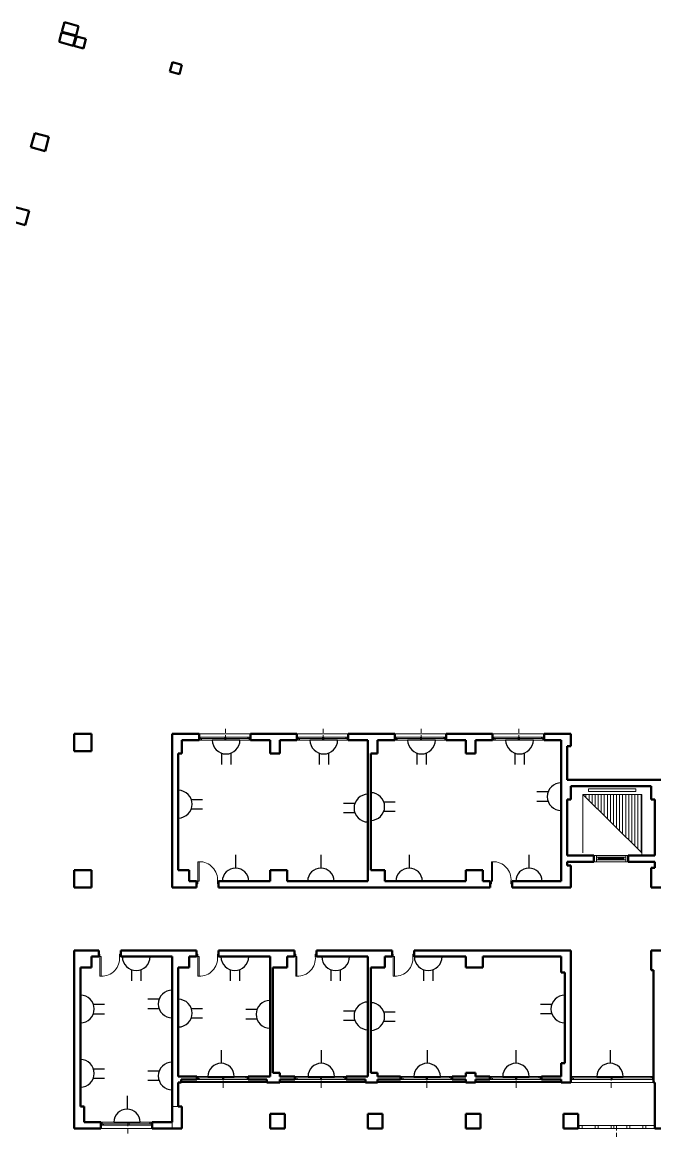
# Model space of a CAD drawing. Extents: x -1 to 151, y 0 to 83.
# Drawn here: x 33.75 to 59.64, y -0.34 to 45.21 of the extents above; entities that cross this region are included whole.
import ezdxf

# ---------------------------------------------------------------- set-up
doc = ezdxf.new("R2010")
doc.units = 0
doc.header["$LTSCALE"] = 0.8
doc.header["$MEASUREMENT"] = 0
doc.linetypes.add('HIDDEN', pattern=[0.375, 0.25, -0.125])
doc.layers.get('0').update_dxf_attribs({"linetype": 'CONTINUOUS', "lineweight": 20})
for name, color, linetype, lineweight in [('2-COL', 6, 'CONTINUOUS', 20), ('DOOR', 1, 'CONTINUOUS', 20), ('E-POWR-FTNG', 6, 'CONTINUOUS', 30), ('Elev', 31, 'CONTINUOUS', 20), ('HACTH', 2, 'CONTINUOUS', 20), ('Walls', 1, 'CONTINUOUS', 50), ('WIN', 1, 'CONTINUOUS', 15)]:
    doc.layers.add(name, color=color, linetype=linetype, lineweight=lineweight)
doc.layers.add('E-POWR-WALL', color=232, linetype='CONTINUOUS')

# ---------------------------------------------------------------- blocks, each defined once
blk = doc.blocks.new('A$C465000F1')
at = {"layer": 'Elev'}
for p, q in [((-1.417, 0.121), (-0.065, -0.241)), ((-1.352, 0.362), (0, 0)), ((-1.253, 0.336), (-1.318, 0.094)), ((-1.3, 0.162), (-0.146, -0.147)), ((-1.271, 0.268), (-0.117, -0.041)), ((-1.203, 0.25), (-1.232, 0.144)), ((-1.221, 0.184), (-0.203, -0.089)), ((-1.214, 0.21), (-0.196, -0.063)), ((-0.099, 0.027), (-0.164, -0.215)), ((-0.185, -0.023), (-0.214, -0.129))]:
    blk.add_line(p, q, dxfattribs=at)
blk = doc.blocks.new('DPD')
at = {"layer": 'E-POWR-FTNG', "ltscale": 850}
for p, q in [((-3.06, 8.46), (-3.06, 15.75)), ((3.06, 8.46), (3.06, 15.75)), ((-9, 0), (9, 0))]:
    blk.add_line(p, q, dxfattribs=at)
blk.add_arc((0, 0), 9, 0, 180, dxfattribs=at)
blk = doc.blocks.new('SO1_6')
blk.add_line((0, 1.2), (0, 0.6))
at = {"flags": 128}
blk.add_lwpolyline([(-0.6, 0), (0.6, 0), (0.6, 0, 1), (-0.6, 0)], format="xyb", close=True, dxfattribs=at)

msp = doc.modelspace()

# ---------------------------------------------------------------- hatches: boundary and pattern name
at = {"layer": 'HACTH'}
h = msp.add_hatch(dxfattribs=at)
h.set_pattern_fill('ANSI31', color=256, angle=45, style=0)
h.set_pattern_definition([(90, (90.66902, 574.87571), (-0.125, 0), [])])
h.paths.add_polyline_path([(59.08, 13.645), (57.62, 13.645), (56.66, 13.645), (59.08, 11.269)])
h = msp.add_hatch(dxfattribs=at)
h.set_pattern_fill('ANSI31', color=256, angle=45, style=0)
h.set_pattern_definition([(90, (90.66902, 574.87571), (-0.125, 0), [])])
h.paths.add_polyline_path([(59.08, 13.645), (57.62, 13.645), (56.66, 13.645), (59.08, 11.269)])

# ---------------------------------------------------------------- linework, layer by layer
at = {"layer": '2-COL'}
for p, q in [((39.88, 0.9), (39.88, 0)), ((40.28, 0.9), (39.88, 0.9)), ((39.88, 0), (40.28, 0))]:
    msp.add_line(p, q, dxfattribs=at)
at = {"layer": 'DOOR'}
for p, q in [((40.88, 10.1), (40.93, 10.1)), ((40.93, 10.1), (40.93, 10)), ((41.78, 10.1), (41.73, 10.1)), ((41.73, 10.1), (41.73, 10)), ((52.88, 10.1), (52.93, 10.1)), ((52.93, 10.1), (52.93, 10)), ((53.78, 10.1), (53.73, 10.1)), ((53.73, 10.1), (53.73, 10)), ((40.93, 10), (40.88, 10)), ((41.73, 10), (41.78, 10)), ((52.93, 10), (52.88, 10)), ((53.73, 10), (53.78, 10)), ((36.93, 7.12), (36.88, 7.12)), ((36.88, 7.02), (36.93, 7.02)), ((36.93, 7.02), (36.93, 7.12)), ((37.73, 7.12), (37.78, 7.12)), ((37.73, 7.02), (37.73, 7.12)), ((37.78, 7.02), (37.73, 7.02)), ((40.93, 7.12), (40.88, 7.12)), ((40.88, 7.02), (40.93, 7.02)), ((40.93, 7.02), (40.93, 7.12)), ((41.73, 7.12), (41.78, 7.12)), ((41.73, 7.02), (41.73, 7.12)), ((41.78, 7.02), (41.73, 7.02)), ((44.93, 7.12), (44.88, 7.12)), ((44.88, 7.02), (44.93, 7.02)), ((44.93, 7.02), (44.93, 7.12)), ((45.73, 7.12), (45.78, 7.12)), ((45.73, 7.02), (45.73, 7.12)), ((45.78, 7.02), (45.73, 7.02)), ((48.918, 7.12), (48.868, 7.12)), ((48.868, 7.02), (48.918, 7.02)), ((48.918, 7.02), (48.918, 7.12)), ((49.718, 7.12), (49.768, 7.12)), ((49.718, 7.02), (49.718, 7.12)), ((49.768, 7.02), (49.718, 7.02)), ((53.78, 7.02), (53.73, 7.02))]:
    msp.add_line(p, q, dxfattribs=at)
for points in [[(40.93, 10.9), (40.98, 10.9), (40.98, 10.1), (40.93, 10.1)], [(52.93, 10.9), (52.98, 10.9), (52.98, 10.1), (52.93, 10.1)], [(36.93, 6.22), (36.98, 6.22), (36.98, 7.02), (36.93, 7.02)], [(40.93, 6.22), (40.98, 6.22), (40.98, 7.02), (40.93, 7.02)], [(44.93, 6.22), (44.98, 6.22), (44.98, 7.02), (44.93, 7.02)], [(48.918, 6.22), (48.968, 6.22), (48.968, 7.02), (48.918, 7.02)]]:
    msp.add_lwpolyline(points, close=True, dxfattribs=at)
for centre, start, end in [((41, 10.168), 354.7123, 91.5925), ((53, 10.168), 354.7123, 91.5925), ((37, 6.952), 268.4075, 5.2877), ((41, 6.952), 268.4075, 5.2877), ((45, 6.952), 268.4075, 5.2877), ((48.988, 6.952), 268.4075, 5.2877)]:
    msp.add_arc(centre, 0.733, start, end, dxfattribs=at)
at = {"layer": 'Elev'}
for p, q in [((56.9, 13.885), (57.62, 13.885)), ((56.9, 13.765), (56.9, 13.885)), ((56.9, 13.885), (57.62, 13.885)), ((56.9, 13.765), (56.9, 13.885)), ((56.9, 13.765), (57.62, 13.765)), ((56.9, 13.765), (57.62, 13.765)), ((57.62, 13.885), (58.826, 13.885)), ((57.62, 13.885), (58.826, 13.885)), ((57.62, 13.765), (58.826, 13.765)), ((57.62, 13.765), (58.826, 13.765)), ((58.826, 13.885), (58.826, 13.765)), ((58.826, 13.885), (58.826, 13.765)), ((56.66, 13.645), (57.62, 13.645)), ((56.66, 13.645), (57.62, 13.645)), ((56.66, 11.269), (56.66, 13.645)), ((56.66, 13.645), (59.08, 11.269)), ((57.62, 13.645), (59.08, 13.645)), ((57.62, 13.645), (59.08, 13.645)), ((59.08, 13.645), (59.08, 11.15)), ((59.08, 13.645), (59.08, 11.269))]:
    msp.add_line(p, q, dxfattribs=at)
at = {"layer": 'Walls'}
for p, q in [((35.475, 45.209), (35.371, 44.822)), ((36.054, 45.053), (35.475, 45.209)), ((35.26, 44.407), (35.363, 44.793)), ((35.363, 44.793), (35.943, 44.638)), ((35.371, 44.822), (35.951, 44.667)), ((35.943, 44.638), (35.84, 44.252)), ((35.951, 44.667), (36.054, 45.053)), ((35.84, 44.252), (35.26, 44.407)), ((35.868, 44.244), (35.972, 44.63)), ((36.255, 44.14), (35.868, 44.244)), ((35.972, 44.63), (36.358, 44.527)), ((36.358, 44.527), (36.255, 44.14)), ((39.79, 43.193), (39.894, 43.58)), ((39.894, 43.58), (40.28, 43.476)), ((40.28, 43.476), (40.177, 43.09)), ((40.177, 43.09), (39.79, 43.193)), ((34.261, 40.679), (34.106, 40.099)), ((34.84, 40.523), (34.261, 40.679)), ((34.106, 40.099), (34.685, 39.944)), ((34.685, 39.944), (34.84, 40.523)), ((34.03, 37.5), (33.451, 37.655)), ((33.875, 36.92), (34.03, 37.5)), ((33.296, 37.076), (33.875, 36.92)), ((36.58, 16.12), (35.88, 16.12)), ((35.88, 16.12), (35.88, 15.42)), ((36.58, 15.42), (36.58, 16.12)), ((39.88, 9.85), (39.88, 16.12)), ((39.88, 16.12), (40.98, 16.12)), ((40.98, 16.12), (40.98, 15.87)), ((40.98, 15.99), (40.98, 15.87)), ((43.08, 15.87), (43.08, 16.12)), ((43.08, 16.12), (44.98, 16.12)), ((43.08, 15.99), (43.08, 15.87)), ((44.98, 16.12), (44.98, 15.87)), ((44.98, 15.99), (44.98, 15.87)), ((47.08, 15.87), (47.08, 16.12)), ((47.08, 16.12), (48.98, 16.12)), ((47.08, 15.99), (47.08, 15.87)), ((48.98, 16.12), (48.98, 15.87)), ((48.98, 15.99), (48.98, 15.87)), ((51.08, 15.87), (51.08, 16.12)), ((51.08, 16.12), (52.98, 16.12)), ((51.08, 15.99), (51.08, 15.87)), ((52.98, 16.12), (52.98, 15.87)), ((52.98, 15.99), (52.98, 15.87)), ((55.08, 15.87), (55.08, 16.12)), ((55.08, 16.12), (56.18, 16.12)), ((55.08, 15.99), (55.08, 15.87)), ((56.18, 15.62), (56.18, 16.12)), ((40.28, 15.87), (40.98, 15.87)), ((40.28, 15.87), (40.28, 15.32)), ((43.08, 15.87), (43.88, 15.87)), ((43.88, 15.32), (43.88, 15.87)), ((44.28, 15.87), (44.98, 15.87)), ((44.28, 15.87), (44.28, 15.32)), ((47.08, 15.87), (47.88, 15.87)), ((47.88, 10.1), (47.88, 15.87)), ((48.28, 15.87), (48.98, 15.87)), ((48.28, 15.87), (48.28, 15.32)), ((51.08, 15.87), (51.88, 15.87)), ((51.88, 15.32), (51.88, 15.87)), ((52.28, 15.87), (52.98, 15.87)), ((52.28, 15.87), (52.28, 15.32)), ((55.08, 15.87), (55.78, 15.87)), ((55.78, 10.1), (55.78, 15.87)), ((56.03, 14.24), (56.03, 15.62)), ((56.03, 15.62), (56.18, 15.62)), ((35.88, 15.42), (36.58, 15.42)), ((40.13, 10.55), (40.13, 15.32)), ((40.28, 15.32), (40.13, 15.32)), ((44.28, 15.32), (43.88, 15.32)), ((48, 10.55), (48, 15.32)), ((48.28, 15.32), (48, 15.32)), ((52.28, 15.32), (51.88, 15.32)), ((59.86, 14.24), (56.03, 14.24)), ((59.46, 13.99), (56.18, 13.99)), ((56.18, 13.99), (56.18, 13.44)), ((59.46, 13.44), (59.46, 13.99)), ((56.03, 13.44), (56.03, 11.15)), ((56.18, 13.44), (56.03, 13.44)), ((59.61, 13.44), (59.46, 13.44)), ((59.61, 13.44), (59.61, 11.15)), ((56.03, 11.15), (57.12, 11.15)), ((57.12, 10.9), (57.12, 11.15)), ((58.52, 10.9), (58.52, 11.15)), ((58.52, 11.15), (59.61, 11.15)), ((36.58, 10.55), (35.88, 10.55)), ((35.88, 10.55), (35.88, 9.85)), ((36.58, 9.85), (36.58, 10.55)), ((40.13, 10.55), (40.58, 10.55)), ((40.58, 10.55), (40.58, 10.1)), ((44.58, 10.55), (43.88, 10.55)), ((43.88, 10.55), (43.88, 10.1)), ((44.58, 10.1), (44.58, 10.55)), ((48.58, 10.55), (48, 10.55)), ((48.58, 10.1), (48.58, 10.55)), ((52.58, 10.55), (51.88, 10.55)), ((51.88, 10.55), (51.88, 10.1)), ((52.58, 10.1), (52.58, 10.55)), ((56.03, 10.9), (57.12, 10.9)), ((56.03, 10.9), (56.03, 10.75)), ((56.03, 10.75), (56.18, 10.75)), ((56.18, 10.75), (56.18, 9.85)), ((58.52, 10.9), (59.61, 10.9)), ((59.46, 9.85), (59.46, 10.65)), ((59.46, 10.65), (59.61, 10.65)), ((59.61, 10.9), (59.61, 10.65)), ((40.58, 10.1), (40.88, 10.1)), ((40.88, 10.1), (40.88, 9.85)), ((41.78, 9.85), (41.78, 10.1)), ((41.78, 10.1), (43.88, 10.1)), ((44.58, 10.1), (47.88, 10.1)), ((48.58, 10.1), (51.88, 10.1)), ((52.58, 10.1), (52.88, 10.1)), ((52.88, 10.1), (52.88, 9.85)), ((53.78, 9.85), (53.78, 10.1)), ((53.78, 10.1), (55.78, 10.1)), ((35.88, 9.85), (36.58, 9.85)), ((39.88, 9.85), (40.88, 9.85)), ((41.78, 9.85), (52.88, 9.85)), ((53.78, 9.85), (56.18, 9.85)), ((59.86, 9.85), (59.46, 9.85)), ((35.88, 0), (35.88, 7.27)), ((35.88, 7.27), (36.88, 7.27)), ((36.58, 7.02), (36.88, 7.02)), ((36.58, 7.02), (36.58, 6.57)), ((36.88, 7.02), (36.88, 7.27)), ((37.78, 7.27), (37.78, 7.02)), ((37.78, 7.27), (40.88, 7.27)), ((37.78, 7.02), (39.88, 7.02)), ((39.88, 0.25), (39.88, 7.02)), ((40.58, 7.02), (40.88, 7.02)), ((40.58, 7.02), (40.58, 6.57)), ((40.88, 7.02), (40.88, 7.27)), ((41.78, 7.27), (41.78, 7.02)), ((41.78, 7.27), (44.88, 7.27)), ((41.78, 7.02), (43.88, 7.02)), ((43.88, 2.12), (43.88, 7.02)), ((44.58, 7.02), (44.88, 7.02)), ((44.58, 7.02), (44.58, 6.57)), ((44.88, 7.02), (44.88, 7.27)), ((45.78, 7.27), (45.78, 7.02)), ((45.78, 7.27), (48.868, 7.27)), ((45.78, 7.02), (47.88, 7.02)), ((46.68, 7.02), (47.88, 7.02)), ((47.88, 2.12), (47.88, 7.02)), ((48.58, 7.02), (48.868, 7.02)), ((48.58, 7.02), (48.58, 6.57)), ((48.868, 7.02), (48.868, 7.27)), ((48.868, 7.02), (48.868, 7.27)), ((49.768, 7.27), (49.768, 7.02)), ((49.768, 7.02), (49.768, 7.27)), ((49.768, 7.27), (56.18, 7.27)), ((49.768, 7.02), (51.88, 7.02)), ((51.88, 6.57), (51.88, 7.02)), ((52.58, 7.02), (55.78, 7.02)), ((52.58, 7.02), (52.58, 6.57)), ((55.78, 6.37), (55.78, 7.02)), ((56.18, 1.87), (56.18, 7.27)), ((59.86, 7.27), (59.46, 7.27)), ((59.46, 7.27), (59.46, 6.47)), ((36.13, 0.9), (36.13, 6.57)), ((36.58, 6.57), (36.13, 6.57)), ((40.13, 2.12), (40.13, 6.57)), ((40.58, 6.57), (40.13, 6.57)), ((44, 2.27), (44, 6.57)), ((44.58, 6.57), (44, 6.57)), ((48, 2.27), (48, 6.57)), ((48.58, 6.57), (48, 6.57)), ((52.58, 6.57), (51.88, 6.57)), ((59.46, 6.47), (59.56, 6.47)), ((59.56, 1.87), (59.56, 6.47)), ((55.93, 6.37), (55.78, 6.37)), ((55.93, 2.67), (55.93, 6.37)), ((55.78, 2.12), (55.78, 2.67)), ((55.78, 2.67), (55.93, 2.67)), ((40.13, 2.12), (40.89, 2.12)), ((40.13, 0.9), (40.13, 1.87)), ((40.255, 1.87), (40.13, 1.87)), ((40.89, 2), (40.255, 2)), ((40.255, 2), (40.255, 1.87)), ((40.89, 2.12), (40.89, 2)), ((40.89, 2.12), (40.89, 2)), ((42.99, 2.12), (42.99, 2)), ((42.99, 2), (42.99, 2.12)), ((42.99, 2.12), (43.88, 2.12)), ((42.99, 2), (43.755, 2)), ((43.755, 2), (43.755, 1.87)), ((43.755, 1.87), (44.28, 1.87)), ((44, 2.27), (44.28, 2.27)), ((44.28, 2.27), (44.28, 2.12)), ((44.28, 2.12), (44.89, 2.12)), ((44.89, 2), (44.28, 2)), ((44.28, 2), (44.28, 1.87)), ((44.89, 2.12), (44.89, 2)), ((44.89, 2.12), (44.89, 2)), ((46.99, 2.12), (46.99, 2)), ((46.99, 2), (46.99, 2.12)), ((46.99, 2.12), (47.88, 2.12)), ((46.99, 2), (47.78, 2)), ((47.78, 2), (47.78, 1.87)), ((47.78, 1.87), (48.28, 1.87)), ((48.28, 2.27), (48, 2.27)), ((48.28, 2.12), (48.28, 2.27)), ((48.28, 2.12), (49.22, 2.12)), ((49.22, 2), (48.28, 2)), ((48.28, 2), (48.28, 1.87)), ((49.22, 2.12), (49.22, 2)), ((49.22, 2.12), (49.22, 2)), ((51.32, 2.12), (51.32, 2)), ((51.32, 2), (51.32, 2.12)), ((51.32, 2.12), (51.88, 2.12)), ((51.32, 2), (51.88, 2)), ((52.28, 2.27), (51.88, 2.27)), ((51.88, 2.27), (51.88, 2.12)), ((51.88, 2), (51.88, 1.87)), ((51.88, 1.87), (52.28, 1.87)), ((52.28, 2.12), (52.28, 2.27)), ((52.28, 2.12), (52.87, 2.12)), ((52.28, 2), (52.87, 2)), ((52.28, 2), (52.28, 1.87)), ((52.87, 2.12), (52.87, 2)), ((52.87, 2.12), (52.87, 2)), ((54.97, 2.12), (54.97, 2)), ((54.97, 2), (54.97, 2.12)), ((54.97, 2.12), (55.78, 2.12)), ((54.97, 2), (55.78, 2)), ((55.78, 2), (55.78, 1.87)), ((55.78, 1.87), (56.18, 1.87)), ((59.61, 1.87), (59.56, 1.87)), ((59.61, 0), (59.61, 1.87)), ((36.28, 0.9), (36.13, 0.9)), ((36.28, 0.25), (36.28, 0.9)), ((40.13, 0.9), (40.28, 0.9)), ((40.28, 0.9), (40.28, 0)), ((43.88, 0.6), (44.48, 0.6)), ((43.88, 0), (43.88, 0.6)), ((44.48, 0.6), (44.48, 0)), ((47.88, 0.6), (48.48, 0.6)), ((47.88, 0), (47.88, 0.6)), ((48.48, 0.6), (48.48, 0)), ((51.88, 0.6), (52.48, 0.6)), ((51.88, 0), (51.88, 0.6)), ((52.48, 0.6), (52.48, 0)), ((55.88, 0.6), (56.48, 0.6)), ((55.88, 0), (55.88, 0.6)), ((56.48, 0.6), (56.48, 0)), ((35.88, 0), (36.97, 0)), ((36.28, 0.25), (36.97, 0.25)), ((36.97, 0.25), (36.97, 0.13)), ((36.97, 0.25), (36.97, 0)), ((39.07, 0.25), (39.07, 0.13)), ((39.07, 0), (39.07, 0.25)), ((39.07, 0.25), (39.88, 0.25)), ((39.07, 0), (40.28, 0)), ((44.48, 0), (43.88, 0)), ((48.48, 0), (47.88, 0)), ((52.48, 0), (51.88, 0)), ((56.48, 0), (55.88, 0)), ((59.86, 0), (59.61, 0))]:
    msp.add_line(p, q, dxfattribs=at)
at = {"layer": 'WIN'}
for p, q in [((43.08, 16.12), (40.98, 16.12)), ((40.98, 15.99), (43.08, 15.99)), ((40.98, 15.99), (43.08, 15.99)), ((41.03, 15.99), (40.98, 15.99)), ((41.03, 15.87), (41.03, 15.99)), ((43.08, 15.99), (41.03, 15.99)), ((42.028, 15.93), (42.028, 15.99)), ((42.078, 15.93), (42.078, 15.99)), ((42.98, 15.93), (42.98, 15.99)), ((43.03, 15.87), (43.03, 15.99)), ((43.08, 15.99), (43.08, 15.87)), ((47.08, 16.12), (44.98, 16.12)), ((44.98, 15.99), (47.08, 15.99)), ((44.98, 15.99), (47.08, 15.99)), ((45.03, 15.99), (44.98, 15.99)), ((45.03, 15.87), (45.03, 15.99)), ((47.08, 15.99), (45.03, 15.99)), ((46.028, 15.93), (46.028, 15.99)), ((46.078, 15.93), (46.078, 15.99)), ((46.98, 15.93), (46.98, 15.99)), ((47.03, 15.87), (47.03, 15.99)), ((47.08, 15.99), (47.08, 15.87)), ((51.08, 16.12), (48.98, 16.12)), ((48.98, 15.99), (51.08, 15.99)), ((48.98, 15.99), (51.08, 15.99)), ((49.03, 15.99), (48.98, 15.99)), ((49.03, 15.87), (49.03, 15.99)), ((51.08, 15.99), (49.03, 15.99)), ((50.028, 15.93), (50.028, 15.99)), ((50.078, 15.93), (50.078, 15.99)), ((50.98, 15.93), (50.98, 15.99)), ((51.03, 15.87), (51.03, 15.99)), ((51.08, 15.99), (51.08, 15.87)), ((55.08, 16.12), (52.98, 16.12)), ((52.98, 15.99), (55.08, 15.99)), ((52.98, 15.99), (55.08, 15.99)), ((53.03, 15.99), (52.98, 15.99)), ((53.03, 15.87), (53.03, 15.99)), ((55.08, 15.99), (53.03, 15.99)), ((54.028, 15.93), (54.028, 15.99)), ((54.078, 15.93), (54.078, 15.99)), ((54.98, 15.93), (54.98, 15.99)), ((55.03, 15.87), (55.03, 15.99)), ((55.08, 15.99), (55.08, 15.87)), ((43.08, 15.87), (40.98, 15.87)), ((43.08, 15.87), (40.98, 15.87)), ((41.08, 15.87), (40.98, 15.87)), ((43.08, 15.87), (40.98, 15.87)), ((43.03, 15.93), (41.03, 15.93)), ((41.08, 15.87), (41.08, 15.93)), ((43.03, 15.87), (41.08, 15.87)), ((42.028, 15.87), (42.028, 15.93)), ((42.078, 15.87), (42.078, 15.93)), ((43.08, 15.87), (43.03, 15.87)), ((47.08, 15.87), (44.98, 15.87)), ((47.08, 15.87), (44.98, 15.87)), ((45.08, 15.87), (44.98, 15.87)), ((47.08, 15.87), (44.98, 15.87)), ((47.03, 15.93), (45.03, 15.93)), ((45.08, 15.87), (45.08, 15.93)), ((47.03, 15.87), (45.08, 15.87)), ((46.028, 15.87), (46.028, 15.93)), ((46.078, 15.87), (46.078, 15.93)), ((47.08, 15.87), (47.03, 15.87)), ((51.08, 15.87), (48.98, 15.87)), ((51.08, 15.87), (48.98, 15.87)), ((49.08, 15.87), (48.98, 15.87)), ((51.08, 15.87), (48.98, 15.87)), ((51.03, 15.93), (49.03, 15.93)), ((49.08, 15.87), (49.08, 15.93)), ((51.03, 15.87), (49.08, 15.87)), ((50.028, 15.87), (50.028, 15.93)), ((50.078, 15.87), (50.078, 15.93)), ((51.08, 15.87), (51.03, 15.87)), ((55.08, 15.87), (52.98, 15.87)), ((55.08, 15.87), (52.98, 15.87)), ((53.08, 15.87), (52.98, 15.87)), ((55.08, 15.87), (52.98, 15.87)), ((55.03, 15.93), (53.03, 15.93)), ((53.08, 15.87), (53.08, 15.93)), ((55.03, 15.87), (53.08, 15.87)), ((54.028, 15.87), (54.028, 15.93)), ((54.078, 15.87), (54.078, 15.93)), ((55.08, 15.87), (55.03, 15.87)), ((43.755, 1.92), (40.255, 1.92)), ((43.755, 1.87), (40.255, 1.87)), ((40.305, 1.92), (40.305, 1.87)), ((40.805, 1.92), (40.805, 1.87)), ((40.855, 1.92), (40.855, 1.87)), ((40.89, 2.12), (42.99, 2.12)), ((40.89, 2.12), (42.99, 2.12)), ((40.94, 2.12), (40.89, 2.12)), ((42.99, 2), (40.89, 2)), ((42.99, 2), (40.89, 2)), ((40.99, 2), (40.89, 2)), ((42.99, 2), (40.89, 2)), ((42.99, 2), (40.89, 2)), ((42.99, 2), (40.89, 2)), ((40.99, 2), (40.89, 2)), ((42.99, 2), (40.89, 2)), ((42.99, 1.87), (40.89, 1.87)), ((40.905, 1.92), (40.905, 1.87)), ((40.94, 2), (40.94, 2.12)), ((42.99, 2.12), (40.94, 2.12)), ((42.94, 2.06), (40.94, 2.06)), ((40.99, 2), (40.99, 2.06)), ((42.94, 2), (40.99, 2)), ((42.94, 2), (40.99, 2)), ((41.405, 1.92), (41.405, 1.87)), ((41.455, 1.92), (41.455, 1.87)), ((41.505, 1.92), (41.505, 1.87)), ((41.938, 2.06), (41.938, 2.12)), ((41.938, 2), (41.938, 2.06)), ((41.955, 1.92), (41.955, 1.87)), ((41.988, 2.06), (41.988, 2.12)), ((41.988, 2), (41.988, 2.06)), ((42.005, 1.92), (42.005, 1.87)), ((42.055, 1.92), (42.055, 1.87)), ((42.505, 1.92), (42.505, 1.87)), ((42.555, 1.92), (42.555, 1.87)), ((42.605, 1.92), (42.605, 1.87)), ((42.89, 2.06), (42.89, 2.12)), ((42.94, 2), (42.94, 2.12)), ((42.99, 2), (42.94, 2)), ((42.99, 2), (42.94, 2)), ((42.99, 2.12), (42.99, 2)), ((43.105, 1.92), (43.105, 1.87)), ((43.155, 1.92), (43.155, 1.87)), ((43.205, 1.92), (43.205, 1.87)), ((43.705, 1.92), (43.705, 1.87)), ((47.78, 1.92), (44.28, 1.92)), ((47.78, 1.87), (44.28, 1.87)), ((44.33, 1.92), (44.33, 1.87)), ((44.83, 1.92), (44.83, 1.87)), ((44.88, 1.92), (44.88, 1.87)), ((44.89, 2.12), (46.99, 2.12)), ((44.89, 2.12), (46.99, 2.12)), ((44.94, 2.12), (44.89, 2.12)), ((46.99, 2), (44.89, 2)), ((46.99, 2), (44.89, 2)), ((44.99, 2), (44.89, 2)), ((46.99, 2), (44.89, 2)), ((46.99, 2), (44.89, 2)), ((44.99, 2), (44.89, 2)), ((46.99, 1.87), (44.89, 1.87)), ((44.93, 1.92), (44.93, 1.87)), ((44.94, 2), (44.94, 2.12)), ((46.99, 2.12), (44.94, 2.12)), ((46.94, 2.06), (44.94, 2.06)), ((44.99, 2), (44.99, 2.06)), ((46.94, 2), (44.99, 2)), ((46.94, 2), (44.99, 2)), ((45.43, 1.92), (45.43, 1.87)), ((45.48, 1.92), (45.48, 1.87)), ((45.53, 1.92), (45.53, 1.87)), ((45.938, 2.06), (45.938, 2.12)), ((45.938, 2), (45.938, 2.06)), ((45.98, 1.92), (45.98, 1.87)), ((45.988, 2.06), (45.988, 2.12)), ((45.988, 2), (45.988, 2.06)), ((46.03, 1.92), (46.03, 1.87)), ((46.08, 1.92), (46.08, 1.87)), ((46.53, 1.92), (46.53, 1.87)), ((46.58, 1.92), (46.58, 1.87)), ((46.63, 1.92), (46.63, 1.87)), ((46.89, 2.06), (46.89, 2.12)), ((46.94, 2), (46.94, 2.12)), ((46.99, 2), (46.94, 2)), ((46.99, 2), (46.94, 2)), ((46.99, 2.12), (46.99, 2)), ((47.13, 1.92), (47.13, 1.87)), ((47.18, 1.92), (47.18, 1.87)), ((47.23, 1.92), (47.23, 1.87)), ((47.73, 1.92), (47.73, 1.87)), ((51.88, 1.92), (48.28, 1.92)), ((51.88, 1.87), (48.28, 1.87)), ((51.88, 1.87), (48.38, 1.87)), ((48.43, 1.92), (48.43, 1.87)), ((50.965, 2), (48.865, 2)), ((50.965, 2), (48.865, 2)), ((48.965, 2), (48.865, 2)), ((48.93, 1.92), (48.93, 1.87)), ((50.915, 2), (48.965, 2)), ((48.98, 1.92), (48.98, 1.87)), ((49.03, 1.92), (49.03, 1.87)), ((49.22, 2.12), (51.32, 2.12)), ((49.22, 2.12), (51.32, 2.12)), ((49.27, 2.12), (49.22, 2.12)), ((51.32, 2), (49.22, 2)), ((51.32, 2), (49.22, 2)), ((49.32, 2), (49.22, 2)), ((51.32, 1.87), (49.22, 1.87)), ((49.27, 2), (49.27, 2.12)), ((51.32, 2.12), (49.27, 2.12)), ((51.27, 2.06), (49.27, 2.06)), ((49.32, 2), (49.32, 2.06)), ((51.27, 2), (49.32, 2)), ((49.53, 1.92), (49.53, 1.87)), ((49.58, 1.92), (49.58, 1.87)), ((49.63, 1.92), (49.63, 1.87)), ((50.08, 1.92), (50.08, 1.87)), ((50.13, 1.92), (50.13, 1.87)), ((50.18, 1.92), (50.18, 1.87)), ((50.268, 2.06), (50.268, 2.12)), ((50.268, 2), (50.268, 2.06)), ((50.318, 2.06), (50.318, 2.12)), ((50.318, 2), (50.318, 2.06)), ((50.63, 1.92), (50.63, 1.87)), ((50.68, 1.92), (50.68, 1.87)), ((50.73, 1.92), (50.73, 1.87)), ((50.965, 2), (50.915, 2)), ((51.22, 2.06), (51.22, 2.12)), ((51.23, 1.92), (51.23, 1.87)), ((51.27, 2), (51.27, 2.12)), ((51.32, 2), (51.27, 2)), ((51.28, 1.92), (51.28, 1.87)), ((51.32, 2.12), (51.32, 2)), ((51.33, 1.92), (51.33, 1.87)), ((51.83, 1.92), (51.83, 1.87)), ((55.78, 1.92), (52.28, 1.92)), ((55.78, 1.87), (52.28, 1.87)), ((52.33, 1.92), (52.33, 1.87)), ((52.83, 1.92), (52.83, 1.87)), ((52.87, 2.12), (54.97, 2.12)), ((52.87, 2.12), (54.97, 2.12)), ((52.92, 2.12), (52.87, 2.12)), ((54.97, 2), (52.87, 2)), ((54.97, 2), (52.87, 2)), ((52.97, 2), (52.87, 2)), ((54.97, 1.87), (52.87, 1.87)), ((52.88, 1.92), (52.88, 1.87)), ((54.99, 2), (52.89, 2)), ((54.99, 2), (52.89, 2)), ((52.99, 2), (52.89, 2)), ((52.92, 2), (52.92, 2.12)), ((54.97, 2.12), (52.92, 2.12)), ((54.92, 2.06), (52.92, 2.06)), ((52.93, 1.92), (52.93, 1.87)), ((52.97, 2), (52.97, 2.06)), ((54.92, 2), (52.97, 2)), ((54.94, 2), (52.99, 2)), ((53.43, 1.92), (53.43, 1.87)), ((53.48, 1.92), (53.48, 1.87)), ((53.53, 1.92), (53.53, 1.87)), ((53.918, 2.06), (53.918, 2.12)), ((53.918, 2), (53.918, 2.06)), ((53.968, 2.06), (53.968, 2.12)), ((53.968, 2), (53.968, 2.06)), ((53.98, 1.92), (53.98, 1.87)), ((54.03, 1.92), (54.03, 1.87)), ((54.08, 1.92), (54.08, 1.87)), ((54.53, 1.92), (54.53, 1.87)), ((54.58, 1.92), (54.58, 1.87)), ((54.63, 1.92), (54.63, 1.87)), ((54.87, 2.06), (54.87, 2.12)), ((54.92, 2), (54.92, 2.12)), ((54.97, 2), (54.92, 2)), ((54.99, 2), (54.94, 2)), ((54.97, 2.12), (54.97, 2)), ((55.13, 1.92), (55.13, 1.87)), ((55.18, 1.92), (55.18, 1.87)), ((55.23, 1.92), (55.23, 1.87)), ((55.73, 1.92), (55.73, 1.87)), ((56.18, 2.12), (59.56, 2.12)), ((56.18, 2.12), (59.56, 2.12)), ((56.23, 2.12), (56.18, 2.12)), ((59.56, 2), (56.18, 2)), ((59.56, 2), (56.18, 2)), ((56.28, 2), (56.18, 2)), ((59.56, 1.87), (56.18, 1.87)), ((56.23, 2), (56.23, 2.12)), ((59.56, 2.12), (56.23, 2.12)), ((59.51, 2.06), (56.23, 2.06)), ((56.28, 2), (56.28, 2.06)), ((59.51, 2), (56.28, 2)), ((57.818, 2.06), (57.818, 2.12)), ((57.818, 2), (57.818, 2.06)), ((57.868, 2.06), (57.868, 2.12)), ((57.868, 2), (57.868, 2.06)), ((59.46, 2.06), (59.46, 2.12)), ((59.51, 2), (59.51, 2.12)), ((59.56, 2), (59.51, 2)), ((36.97, 0.25), (39.07, 0.25)), ((36.97, 0.25), (39.07, 0.25)), ((37.02, 0.25), (36.97, 0.25)), ((39.07, 0.13), (36.97, 0.13)), ((39.07, 0.13), (36.97, 0.13)), ((37.07, 0.13), (36.97, 0.13)), ((39.07, 0), (36.97, 0)), ((37.02, 0.13), (37.02, 0.25)), ((39.07, 0.25), (37.02, 0.25)), ((39.02, 0.19), (37.02, 0.19)), ((37.07, 0.13), (37.07, 0.19)), ((39.02, 0.13), (37.07, 0.13)), ((38.068, 0.19), (38.068, 0.25)), ((38.068, 0.13), (38.068, 0.19)), ((38.118, 0.19), (38.118, 0.25)), ((38.118, 0.13), (38.118, 0.19)), ((38.97, 0.19), (38.97, 0.25)), ((39.02, 0.13), (39.02, 0.25)), ((39.07, 0.13), (39.02, 0.13)), ((39.07, 0.25), (39.07, 0.13)), ((56.18, 0), (59.61, 0)), ((56.48, 0.12), (59.61, 0.12))]:
    msp.add_line(p, q, dxfattribs=at)
at = {"layer": 'WIN', "linetype": 'HIDDEN'}
for p, q in [((42.055, 15.87), (42.055, 16.33)), ((46.055, 15.87), (46.055, 16.33)), ((50.055, 15.87), (50.055, 16.33)), ((54.055, 15.87), (54.055, 16.33)), ((41.965, 1.66), (41.965, 2.12)), ((45.965, 1.66), (45.965, 2.12)), ((50.295, 1.66), (50.295, 2.12)), ((53.945, 1.66), (53.945, 2.12)), ((57.818, 1.66), (57.818, 2.12)), ((38.068, -0.21), (38.068, 0.25)), ((58.045, 0.12), (58.045, -0.34))]:
    msp.add_line(p, q, dxfattribs=at)
at = {"layer": 'WIN'}
for points in [[(56.64, 0), (56.52, 0), (56.52, 0.12), (56.64, 0.12)], [(57.29, 0), (57.17, 0), (57.17, 0.12), (57.29, 0.12)], [(57.94, 0), (57.82, 0), (57.82, 0.12), (57.94, 0.12)], [(58.59, 0), (58.47, 0), (58.47, 0.12), (58.59, 0.12)], [(59.24, 0), (59.12, 0), (59.12, 0.12), (59.24, 0.12)]]:
    msp.add_lwpolyline(points, close=True, dxfattribs=at)

# ---------------------------------------------------------------- block references
at = {"layer": 'DOOR', "rotation": 14.99999999999948}
msp.add_blockref('A$C465000F1', (58.52, 11.15), dxfattribs=at)
at = {"layer": 'E-POWR-FTNG', "ltscale": 0.1, "xscale": 0.8986135253908287, "yscale": 0.8986135253908287, "zscale": 0.8986135253908287}
for p in [(42.473, 10.1), (45.96, 10.1), (49.567, 10.1), (54.465, 10.1), (41.88, 2.12), (45.973, 2.12), (50.303, 2.12), (53.929, 2.12), (57.777, 2.12), (38.035, 0.25)]:
    msp.add_blockref('SO1_6', p, dxfattribs=at)
at = {"layer": 'E-POWR-WALL', "xscale": 0.06290294677728525, "yscale": 0.06290294677728525, "zscale": 0.06290294677728525}
for p, rotation in [((42.086, 15.87), 180), ((46.079, 15.87), 180), ((50.072, 15.87), 180), ((54.077, 15.87), 180), ((55.78, 13.557), 90), ((40.13, 13.252), 270), ((48, 13.154), 270), ((47.88, 13.09), 90), ((38.412, 7.02), 180), ((42.442, 7.02), 180), ((46.562, 7.02), 180), ((50.346, 7.02), 180), ((39.88, 5.083), 90), ((36.13, 4.881), 270), ((40.13, 4.711), 270), ((43.88, 4.663), 90), ((47.88, 4.599), 90), ((48, 4.572), 270), ((55.93, 4.878), 90), ((36.13, 2.248), 270), ((39.88, 2.144), 90)]:
    msp.add_blockref('DPD', p, dxfattribs=dict(at, rotation=rotation))

doc.saveas('drawing.dxf')
